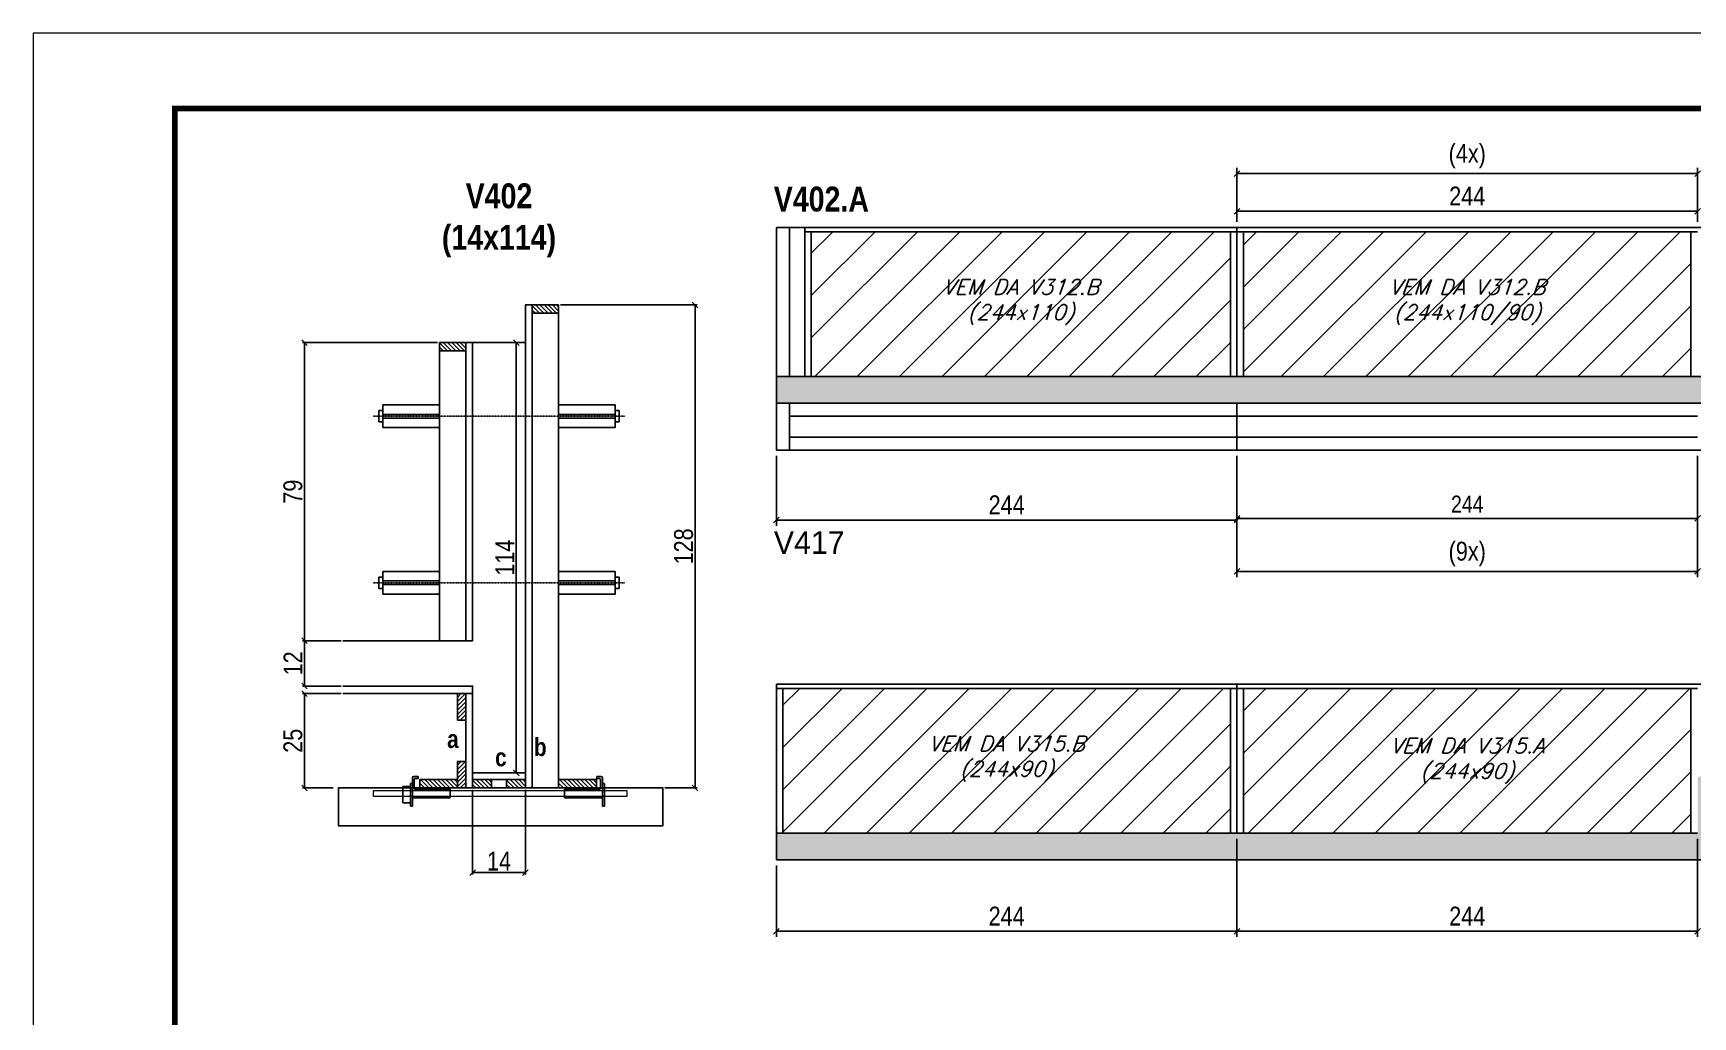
# Model space of a CAD drawing. Extents: x 13154 to 22413, y 1253 to 30260.
# Drawn here: x 16338 to 17217, y 28199 to 28721 of the extents above; entities that cross this region are included whole.
import ezdxf

# ---------------------------------------------------------------- set-up
doc = ezdxf.new("R2010")
doc.units = 0
doc.linetypes.add('DASHED', pattern=[0.75, 0.5, -0.25])
doc.linetypes.add('HIDDEN', pattern=[0.375, 0.25, -0.125])
for name, color, linetype in [('5', 5, 'Continuous'), ('barrote', 251, 'Continuous'), ('COTA', 241, 'Continuous'), ('detalhes', 4, 'Continuous'), ('NOMENCLATURA', 7, 'Continuous'), ('Painéis', 200, 'Continuous'), ('presilha', 1, 'Continuous'), ('SARR_2.2x10', 60, 'Continuous'), ('SARR_2.2x7', 40, 'Continuous'), ('SARR_3.5x7', 81, 'Continuous'), ('TENSOR', 3, 'Continuous'), ('texto', 7, 'Continuous')]:
    doc.layers.add(name, color=color, linetype=linetype)
for name, color, linetype, lineweight in [('CONCRETO', 251, 'Continuous', 25), ('Folhas', 255, 'Continuous', 9), ('Hachura', 251, 'Continuous', 9), ('SARRAFO DE PRESSAO', 251, 'DASHED', 9), ('SCO-___-LAJ', 2, 'Continuous', 0)]:
    doc.layers.add(name, color=color, linetype=linetype, lineweight=lineweight)
doc.styles.add('COTA TECNICA', font='techl___.ttf', dxfattribs={"height": 10})
doc.styles.add('COTA TECNICA 2X', font='techl___.ttf', dxfattribs={"height": 10})
doc.styles.add('COTA TECNICA-50', font='techl___.ttf', dxfattribs={"height": 9})
doc.styles.add('Romans', font='romans.shx')
doc.styles.add('ROMAS860', font='ROMAS860.SHX')
doc.styles.add('TECNICA', font='techb___.ttf', dxfattribs={"height": 10})
doc.dimstyles.new('COTA PAINEL-50', dxfattribs={"dimtxt": 9, "dimasz": 3, "dimexe": 3, "dimexo": 3, "dimgap": 3, "dimtad": 1, "dimdec": 1, "dimzin": 12, "dimdsep": 46, "dimtxsty": 'COTA TECNICA-50', "dimblk1": 'OBLIQUE', "dimblk2": 'OBLIQUE', "dimsah": 1, "dimcen": 0.9, "dimclrd": 4, "dimclre": 4, "dimclrt": 240, "dimadec": 1, "dimazin": 3, "dimtfac": 1, "dimtdec": 1, "dimtmove": 0, "dimatfit": 3, "dimfxl": 1, "dimtolj": 1, "dimtzin": 12, "dimarcsym": 0})
doc.dimstyles.new('PAINEL', dxfattribs={"dimtxt": 10, "dimasz": 3, "dimexe": 3, "dimexo": 3, "dimgap": 3, "dimtad": 1, "dimdec": 1, "dimzin": 12, "dimdsep": 46, "dimtxsty": 'COTA TECNICA', "dimblk1": 'OBLIQUE', "dimblk2": 'OBLIQUE', "dimsah": 1, "dimcen": 0.9, "dimclrd": 4, "dimclre": 4, "dimclrt": 240, "dimadec": 1, "dimazin": 3, "dimtfac": 1, "dimtdec": 1, "dimtmove": 0, "dimatfit": 3, "dimfxl": 1, "dimtolj": 1, "dimtzin": 12, "dimarcsym": 0})
doc.dimstyles.new('SECAO', dxfattribs={"dimscale": 0.333333, "dimtxt": 5, "dimasz": 9, "dimexe": 3, "dimexo": 3, "dimgap": 3, "dimtad": 1, "dimdec": 1, "dimlfac": 0.5, "dimzin": 12, "dimdsep": 46, "dimtxsty": 'COTA TECNICA 2X', "dimblk1": 'OBLIQUE', "dimblk2": 'OBLIQUE', "dimsah": 1, "dimcen": 0.9, "dimclrd": 4, "dimclre": 4, "dimclrt": 240, "dimadec": 1, "dimazin": 3, "dimtfac": 1, "dimtdec": 1, "dimtmove": 0, "dimatfit": 3, "dimfxl": 1, "dimtolj": 1, "dimtzin": 12, "dimarcsym": 0})
pattern_1 = [(135, (49806.1908, -95191.541), (-1.122532015, -1.122532015), [])]

# ---------------------------------------------------------------- blocks, each defined once
blk = doc.blocks.new('9999999999')
at = {"layer": 'Folhas'}
blk.add_lwpolyline([(98138.98, 34190.21), (99623.98, 34190.21), (99623.98, 35240.21), (98138.98, 35240.21)], close=True, dxfattribs=at)
at = {"layer": 'Folhas', "color": 30, "const_width": 3}
blk.add_lwpolyline([(98213.98, 34230.21), (99583.98, 34230.21), (99583.98, 35200.21), (98213.98, 35200.21)], close=True, dxfattribs=at)
blk = doc.blocks.new('PRESILHA METÁLICA 1')
at = {"layer": 'presilha'}
for p, q in [((6, 15.5), (7.5, 15.5)), ((6, -2.5), (6, 15.5)), ((7.5, 10.6), (7.5, 19.9)), ((7.5, 15.5), (7.5, -2.5)), ((12, 21), (8.6, 21)), ((9, 11.6), (9, 18.9)), ((12, 19.5), (9.6, 19.5)), ((12, 21), (12, 19.5)), ((0, 13), (6, 13)), ((0, 13), (0, 0)), ((6, 0), (0, 0)), ((6, 13), (6, 0)), ((37.5, 4.1), (7.5, 4.1)), ((37.5, 11), (9.6, 11)), ((37.5, 11), (37.5, 4.1)), ((7.5, -2.5), (6, -2.5))]:
    blk.add_line(p, q, dxfattribs=at)
for centre, radius, start, end in [((8.6, 19.9), 1.14, 90, 180), ((9.6, 18.9), 0.57, 90, 180), ((9.6, 11.6), 0.57, 180, 270)]:
    blk.add_arc(centre, radius, start, end, dxfattribs=at)
blk = doc.blocks.new('PRESILHA METÁLICA 2')
at = {"layer": 'presilha'}
for p, q in [((-30.8, 13.5), (-30.8, 6.6)), ((-30.8, 13.5), (-2.8, 13.5)), ((-5.2, 23.5), (-5.2, 22)), ((-5.2, 23.5), (-1.9, 23.5)), ((-5.2, 22), (-2.8, 22)), ((-2.2, 14.1), (-2.2, 21.4)), ((0.8, 18), (-0.8, 18)), ((-0.8, 18), (-0.8, 0)), ((-0.8, 14.6), (-0.8, 22.4)), ((0.8, 0), (0.8, 18)), ((-30.8, 6.6), (-0.8, 6.6)), ((-0.8, 0), (0.8, 0))]:
    blk.add_line(p, q, dxfattribs=at)
for centre, radius, start, end in [((-2.8, 21.4), 0.57, 0, 90), ((-2.8, 14.1), 0.57, 270, 0), ((-1.9, 22.4), 1.14, 0, 90)]:
    blk.add_arc(centre, radius, start, end, dxfattribs=at)
blk = doc.blocks.new('_Oblique')
at = {"color": 0, "linetype": 'ByBlock', "lineweight": -2}
blk.add_line((-0.5, -0.5), (0.5, 0.5), dxfattribs=at)
blk = doc.blocks.new('*D1177')
at = {"layer": 'COTA', "color": 4, "lineweight": -2, "transparency": 16777216}
for p, q in [((16500.95, 28370.63), (16480.61, 28370.63)), ((16481.61, 28370.63), (16481.61, 28320.63)), ((16496.84, 28320.63), (16480.61, 28320.63))]:
    blk.add_line(p, q, dxfattribs=at)
at = {"layer": 'Defpoints', "color": 0, "transparency": 16777216}
for p in [(16501.95, 28370.63), (16481.61, 28320.63), (16497.84, 28320.63)]:
    blk.add_point(p, dxfattribs=at)
at = {"layer": 'COTA', "color": 4, "lineweight": -2, "transparency": 16777216, "xscale": 3, "yscale": 3, "zscale": 3}
for p, rotation in [((16481.61, 28370.63), 90), ((16481.61, 28320.63), 270)]:
    blk.add_blockref('_Oblique', p, dxfattribs=dict(at, rotation=rotation))
at = {"layer": 'COTA', "color": 240, "transparency": 16777216, "insert": (16475.5, 28345.63), "char_height": 10, "attachment_point": 5, "rotation": 90, "style": 'COTA TECNICA 2X'}
blk.add_mtext('\\A1;25', dxfattribs=at)
blk = doc.blocks.new('*D1178')
at = {"layer": 'COTA', "color": 4, "lineweight": -2, "transparency": 16777216}
for p, q in [((16500.95, 28398.63), (16480.61, 28398.63)), ((16481.61, 28374.63), (16481.61, 28398.63)), ((16500.95, 28374.63), (16480.61, 28374.63))]:
    blk.add_line(p, q, dxfattribs=at)
at = {"layer": 'Defpoints', "color": 0, "transparency": 16777216}
for p in [(16481.61, 28398.63), (16501.95, 28398.63), (16501.95, 28374.63)]:
    blk.add_point(p, dxfattribs=at)
at = {"layer": 'COTA', "color": 4, "lineweight": -2, "transparency": 16777216, "xscale": 3, "yscale": 3, "zscale": 3}
for p, rotation in [((16481.61, 28398.63), 90), ((16481.61, 28374.63), 270)]:
    blk.add_blockref('_Oblique', p, dxfattribs=dict(at, rotation=rotation))
at = {"layer": 'COTA', "color": 240, "transparency": 16777216, "insert": (16475.55, 28386.63), "char_height": 10, "attachment_point": 5, "rotation": 90, "style": 'COTA TECNICA 2X'}
blk.add_mtext('\\A1;12', dxfattribs=at)
blk = doc.blocks.new('*D1179')
at = {"layer": 'COTA', "color": 4, "lineweight": -2, "transparency": 16777216}
for p, q in [((16617.25, 28576.63), (16689.57, 28576.63)), ((16688.57, 28576.63), (16688.57, 28320.63)), ((16672.47, 28320.63), (16689.57, 28320.63))]:
    blk.add_line(p, q, dxfattribs=at)
at = {"layer": 'Defpoints', "color": 0, "transparency": 16777216}
for p in [(16616.25, 28576.63), (16671.47, 28320.63), (16688.57, 28320.63)]:
    blk.add_point(p, dxfattribs=at)
at = {"layer": 'COTA', "color": 4, "lineweight": -2, "transparency": 16777216, "xscale": 3, "yscale": 3, "zscale": 3}
for p, rotation in [((16688.57, 28576.63), 90), ((16688.57, 28320.63), 270)]:
    blk.add_blockref('_Oblique', p, dxfattribs=dict(at, rotation=rotation))
at = {"layer": 'COTA', "color": 240, "transparency": 16777216, "insert": (16682.48, 28448.63), "char_height": 10, "attachment_point": 5, "rotation": 90, "style": 'COTA TECNICA 2X'}
blk.add_mtext('\\A1;128', dxfattribs=at)
blk = doc.blocks.new('*D1180')
at = {"layer": 'COTA', "color": 4, "lineweight": -2, "transparency": 16777216}
for p, q in [((16570.65, 28319.63), (16570.65, 28274.8)), ((16598.65, 28319.63), (16598.65, 28274.8)), ((16570.65, 28275.8), (16598.65, 28275.8))]:
    blk.add_line(p, q, dxfattribs=at)
at = {"layer": 'Defpoints', "color": 0, "transparency": 16777216}
for p in [(16570.65, 28320.63), (16598.65, 28320.63), (16598.65, 28275.8)]:
    blk.add_point(p, dxfattribs=at)
at = {"layer": 'COTA', "color": 4, "lineweight": -2, "transparency": 16777216, "xscale": 3, "yscale": 3, "zscale": 3, "rotation": 180}
blk.add_blockref('_Oblique', (16570.65, 28275.8), dxfattribs=at)
at = {"layer": 'COTA', "color": 4, "lineweight": -2, "transparency": 16777216, "xscale": 3, "yscale": 3, "zscale": 3}
blk.add_blockref('_Oblique', (16598.65, 28275.8), dxfattribs=at)
at = {"layer": 'COTA', "color": 240, "transparency": 16777216, "insert": (16584.65, 28281.88), "char_height": 10, "attachment_point": 5, "style": 'COTA TECNICA 2X'}
blk.add_mtext('\\A1;14', dxfattribs=at)
blk = doc.blocks.new('*D1181')
at = {"layer": 'COTA', "color": 4, "lineweight": -2, "transparency": 16777216}
for p, q in [((16552.05, 28556.63), (16480.61, 28556.63)), ((16481.61, 28398.63), (16481.61, 28556.63)), ((16500.95, 28398.63), (16480.61, 28398.63))]:
    blk.add_line(p, q, dxfattribs=at)
at = {"layer": 'Defpoints', "color": 0, "transparency": 16777216}
for p in [(16481.61, 28556.63), (16553.05, 28556.63), (16501.95, 28398.63)]:
    blk.add_point(p, dxfattribs=at)
at = {"layer": 'COTA', "color": 4, "lineweight": -2, "transparency": 16777216, "xscale": 3, "yscale": 3, "zscale": 3}
for p, rotation in [((16481.61, 28556.63), 90), ((16481.61, 28398.63), 270)]:
    blk.add_blockref('_Oblique', p, dxfattribs=dict(at, rotation=rotation))
at = {"layer": 'COTA', "color": 240, "transparency": 16777216, "insert": (16475.5, 28477.63), "char_height": 10, "attachment_point": 5, "rotation": 90, "style": 'COTA TECNICA 2X'}
blk.add_mtext('\\A1;79', dxfattribs=at)
blk = doc.blocks.new('*D1182')
at = {"layer": 'COTA', "color": 4, "lineweight": -2, "transparency": 16777216}
for p, q in [((16597.65, 28556.63), (16592.8, 28556.63)), ((16593.8, 28328.63), (16593.8, 28556.63)), ((16597.65, 28328.63), (16592.8, 28328.63))]:
    blk.add_line(p, q, dxfattribs=at)
at = {"layer": 'Defpoints', "color": 0, "transparency": 16777216}
for p in [(16593.8, 28556.63), (16598.65, 28556.63), (16598.65, 28328.63)]:
    blk.add_point(p, dxfattribs=at)
at = {"layer": 'COTA', "color": 4, "lineweight": -2, "transparency": 16777216, "xscale": 3, "yscale": 3, "zscale": 3}
for p, rotation in [((16593.8, 28556.63), 90), ((16593.8, 28328.63), 270)]:
    blk.add_blockref('_Oblique', p, dxfattribs=dict(at, rotation=rotation))
at = {"layer": 'COTA', "color": 240, "transparency": 16777216, "insert": (16587.73, 28442.63), "char_height": 10, "attachment_point": 5, "rotation": 90, "style": 'COTA TECNICA 2X'}
blk.add_mtext('\\A1;114', dxfattribs=at)
blk = doc.blocks.new('*D1183')
at = {"layer": 'COTA', "color": 4, "linetype": 'ByBlock', "lineweight": -2, "transparency": 16777216}
for p, q in [((16975.59, 28496.58), (16975.59, 28460.49)), ((17219.59, 28496.58), (17219.59, 28460.49)), ((16975.59, 28463.49), (17219.59, 28463.49))]:
    blk.add_line(p, q, dxfattribs=at)
at = {"layer": 'Defpoints', "color": 0, "linetype": 'ByBlock', "transparency": 16777216}
for p in [(16975.59, 28499.58), (17219.59, 28499.58), (17219.59, 28463.49)]:
    blk.add_point(p, dxfattribs=at)
at = {"layer": 'COTA', "color": 4, "linetype": 'ByBlock', "lineweight": -2, "transparency": 16777216, "xscale": 3, "yscale": 3, "zscale": 3, "rotation": 180}
blk.add_blockref('_Oblique', (16975.59, 28463.49), dxfattribs=at)
at = {"layer": 'COTA', "color": 4, "linetype": 'ByBlock', "lineweight": -2, "transparency": 16777216, "xscale": 3, "yscale": 3, "zscale": 3}
blk.add_blockref('_Oblique', (17219.59, 28463.49), dxfattribs=at)
at = {"layer": 'COTA', "color": 240, "linetype": 'ByBlock', "transparency": 16777216, "insert": (17097.59, 28471.06), "char_height": 9, "attachment_point": 5, "style": 'COTA TECNICA-50'}
blk.add_mtext('\\A1;244', dxfattribs=at)
blk = doc.blocks.new('*D1184')
at = {"layer": 'COTA', "color": 4, "linetype": 'ByBlock', "lineweight": -2, "transparency": 16777216}
for p, q in [((16731.59, 28496.58), (16731.59, 28459.59)), ((16975.59, 28496.58), (16975.59, 28459.59)), ((16975.59, 28462.59), (16731.59, 28462.59))]:
    blk.add_line(p, q, dxfattribs=at)
at = {"layer": 'Defpoints', "color": 0, "linetype": 'ByBlock', "transparency": 16777216}
for p in [(16731.59, 28499.58), (16975.59, 28499.58), (16731.59, 28462.59)]:
    blk.add_point(p, dxfattribs=at)
at = {"layer": 'COTA', "color": 4, "linetype": 'ByBlock', "lineweight": -2, "transparency": 16777216, "xscale": 3, "yscale": 3, "zscale": 3, "rotation": 180}
blk.add_blockref('_Oblique', (16731.59, 28462.59), dxfattribs=at)
at = {"layer": 'COTA', "color": 4, "linetype": 'ByBlock', "lineweight": -2, "transparency": 16777216, "xscale": 3, "yscale": 3, "zscale": 3}
blk.add_blockref('_Oblique', (16975.59, 28462.59), dxfattribs=at)
at = {"layer": 'COTA', "color": 240, "linetype": 'ByBlock', "transparency": 16777216, "insert": (16853.59, 28470.66), "char_height": 10, "attachment_point": 5, "style": 'COTA TECNICA'}
blk.add_mtext('\\A1;244', dxfattribs=at)
blk = doc.blocks.new('*D1186')
at = {"layer": 'COTA', "color": 4, "lineweight": -2, "transparency": 16777216}
for p, q in [((16975.59, 28496.58), (16975.59, 28432.38)), ((17219.59, 28496.58), (17219.59, 28432.38)), ((16975.59, 28435.38), (17219.59, 28435.38))]:
    blk.add_line(p, q, dxfattribs=at)
at = {"layer": 'Defpoints', "color": 0, "transparency": 16777216}
for p in [(16975.59, 28499.58), (17219.59, 28499.58), (17219.59, 28435.38)]:
    blk.add_point(p, dxfattribs=at)
at = {"layer": 'COTA', "color": 4, "lineweight": -2, "transparency": 16777216, "xscale": 3, "yscale": 3, "zscale": 3, "rotation": 180}
blk.add_blockref('_Oblique', (16975.59, 28435.38), dxfattribs=at)
at = {"layer": 'COTA', "color": 4, "lineweight": -2, "transparency": 16777216, "xscale": 3, "yscale": 3, "zscale": 3}
blk.add_blockref('_Oblique', (17219.59, 28435.38), dxfattribs=at)
at = {"layer": 'COTA', "color": 240, "transparency": 16777216, "insert": (17097.59, 28444.6), "char_height": 10, "attachment_point": 5, "style": 'COTA TECNICA'}
blk.add_mtext('\\A1;(9x)', dxfattribs=at)
blk = doc.blocks.new('*D1194')
at = {"layer": 'COTA', "color": 4, "lineweight": -2, "transparency": 16777216}
for p, q in [((16975.59, 28620.58), (16975.59, 28629.21)), ((17219.59, 28620.58), (17219.59, 28629.21)), ((16975.59, 28626.21), (17219.59, 28626.21))]:
    blk.add_line(p, q, dxfattribs=at)
at = {"layer": 'Defpoints', "color": 0, "transparency": 16777216}
for p in [(17219.59, 28626.21), (16975.59, 28617.58), (17219.59, 28617.58)]:
    blk.add_point(p, dxfattribs=at)
at = {"layer": 'COTA', "color": 4, "lineweight": -2, "transparency": 16777216, "xscale": 3, "yscale": 3, "zscale": 3, "rotation": 180}
blk.add_blockref('_Oblique', (16975.59, 28626.21), dxfattribs=at)
at = {"layer": 'COTA', "color": 4, "lineweight": -2, "transparency": 16777216, "xscale": 3, "yscale": 3, "zscale": 3}
blk.add_blockref('_Oblique', (17219.59, 28626.21), dxfattribs=at)
at = {"layer": 'COTA', "color": 240, "transparency": 16777216, "insert": (17097.59, 28634.29), "char_height": 10, "attachment_point": 5, "style": 'COTA TECNICA'}
blk.add_mtext('\\A1;244', dxfattribs=at)
blk = doc.blocks.new('*D1195')
at = {"layer": 'COTA', "color": 4, "lineweight": -2, "transparency": 16777216}
for p, q in [((16975.59, 28620.58), (16975.59, 28649.21)), ((17219.59, 28646.21), (16975.59, 28646.21)), ((17219.59, 28620.58), (17219.59, 28649.21))]:
    blk.add_line(p, q, dxfattribs=at)
at = {"layer": 'Defpoints', "color": 0, "transparency": 16777216}
for p in [(16975.59, 28646.21), (16975.59, 28617.58), (17219.59, 28617.58)]:
    blk.add_point(p, dxfattribs=at)
at = {"layer": 'COTA', "color": 4, "lineweight": -2, "transparency": 16777216, "xscale": 3, "yscale": 3, "zscale": 3, "rotation": 180}
blk.add_blockref('_Oblique', (16975.59, 28646.21), dxfattribs=at)
at = {"layer": 'COTA', "color": 4, "lineweight": -2, "transparency": 16777216, "xscale": 3, "yscale": 3, "zscale": 3}
blk.add_blockref('_Oblique', (17219.59, 28646.21), dxfattribs=at)
at = {"layer": 'COTA', "color": 240, "transparency": 16777216, "insert": (17097.59, 28655.43), "char_height": 10, "attachment_point": 5, "style": 'COTA TECNICA'}
blk.add_mtext('\\A1;(4x)', dxfattribs=at)
blk = doc.blocks.new('*D1228')
at = {"layer": 'COTA', "color": 4, "lineweight": -2, "transparency": 16777216}
for p, q in [((16975.59, 28293.6), (16975.59, 28241.65)), ((16731.59, 28279.6), (16731.59, 28241.65)), ((16731.59, 28244.65), (16975.59, 28244.65))]:
    blk.add_line(p, q, dxfattribs=at)
at = {"layer": 'Defpoints', "color": 0, "transparency": 16777216}
for p in [(16975.59, 28296.6), (16731.59, 28282.6), (16975.59, 28244.65)]:
    blk.add_point(p, dxfattribs=at)
at = {"layer": 'COTA', "color": 4, "lineweight": -2, "transparency": 16777216, "xscale": 3, "yscale": 3, "zscale": 3, "rotation": 180}
blk.add_blockref('_Oblique', (16731.59, 28244.65), dxfattribs=at)
at = {"layer": 'COTA', "color": 4, "lineweight": -2, "transparency": 16777216, "xscale": 3, "yscale": 3, "zscale": 3}
blk.add_blockref('_Oblique', (16975.59, 28244.65), dxfattribs=at)
at = {"layer": 'COTA', "color": 240, "transparency": 16777216, "insert": (16853.59, 28252.72), "char_height": 10, "attachment_point": 5, "style": 'COTA TECNICA'}
blk.add_mtext('\\A1;244', dxfattribs=at)
blk = doc.blocks.new('*D1229')
at = {"layer": 'COTA', "color": 4, "lineweight": -2, "transparency": 16777216}
for p, q in [((16975.59, 28293.6), (16975.59, 28241.65)), ((17219.59, 28293.6), (17219.59, 28241.65)), ((16975.59, 28244.65), (17219.59, 28244.65))]:
    blk.add_line(p, q, dxfattribs=at)
at = {"layer": 'Defpoints', "color": 0, "transparency": 16777216}
for p in [(16975.59, 28296.6), (17219.59, 28296.6), (17219.59, 28244.65)]:
    blk.add_point(p, dxfattribs=at)
at = {"layer": 'COTA', "color": 4, "lineweight": -2, "transparency": 16777216, "xscale": 3, "yscale": 3, "zscale": 3, "rotation": 180}
blk.add_blockref('_Oblique', (16975.59, 28244.65), dxfattribs=at)
at = {"layer": 'COTA', "color": 4, "lineweight": -2, "transparency": 16777216, "xscale": 3, "yscale": 3, "zscale": 3}
blk.add_blockref('_Oblique', (17219.59, 28244.65), dxfattribs=at)
at = {"layer": 'COTA', "color": 240, "transparency": 16777216, "insert": (17097.59, 28252.72), "char_height": 10, "attachment_point": 5, "style": 'COTA TECNICA'}
blk.add_mtext('\\A1;244', dxfattribs=at)

msp = doc.modelspace()

# ---------------------------------------------------------------- hatches: boundary and pattern name
at = {"layer": 'COTA'}
h = msp.add_hatch(dxfattribs=at)
h.set_pattern_fill('AR-CONC', color=256, scale=0.03)
h.paths.add_polyline_path([(17488.59, 28598.58), (17466.59, 28598.58), (17466.59, 28538.58), (16731.59, 28538.58), (16731.59, 28524.58), (17353.09, 28524.58), (17710.59, 28524.58), (17710.59, 28538.58), (17488.59, 28538.58)])
h = msp.add_hatch(dxfattribs=at)
h.set_pattern_fill('AR-CONC', color=256, scale=0.03)
h.set_pattern_definition([(50, (0, 11.5306), (5.4655401, -0.47817257), [0.5715, -6.2865]), (355, (0, 11.5306), (-1.0573026, 5.7317054), [0.4572, -5.0292175]), (100.451445, (0.4555, 11.491), (4.4082374, 5.25353256), [0.4857003, -5.3427073]), (46.1842, (0, 13.0546), (8.1323712, -1.2612698), [0.85725, -9.42975]), (96.635558, (0.678, 12.9495), (7.122124, 7.4227837), [0.7285507, -8.0140682]), (351.18415, (0, 13.055), (7.122124, 7.4227837), [0.685799, -7.543792]), (21, (0.762, 12.6736), (4.54843174, -3.06795595), [0.5715, -6.2865]), (326, (0.762, 12.6736), (1.85406085, 5.525639), [0.4572, -5.0292]), (71.451445, (1.141, 12.418), (6.4024926, 2.4576831), [0.4857003, -5.3426981]), (37.5, (0, 11.5306), (0.0926581, 2.53665117), [0, -4.96824, 0, -5.1054, 0, -5.04825]), (7.5, (0, 11.5306), (2.00458988, 3.00541724), [0, -2.91084, 0, -4.85394, 0, -1.92405]), (327.5, (-1.6993, 11.5306), (4.06771786, -0.17186232), [0, -1.905, 0, -5.9436, 0, -7.8867]), (317.5, (-2.4613, 11.5306), (4.44387544, 0.76279473), [0, -2.4765, 0, -3.94716, 0, -5.6007])])
h.paths.add_polyline_path([(17219.59, 28296.6), (16731.59, 28296.6), (16731.59, 28282.6), (17594.09, 28282.6), (17594.09, 28296.6), (17257.59, 28296.6), (17257.59, 28326.6), (17219.59, 28326.6)])
at = {"layer": 'Hachura', "linetype": 'ByBlock'}
h = msp.add_hatch(dxfattribs=at)
h.set_pattern_fill('ANSI31', color=256, scale=5)
h.paths.add_polyline_path([(16972.09, 28296.6), (16972.09, 28373.4), (16735.09, 28373.4), (16735.09, 28296.6)])
h.paths.add_polyline_path([(17492.09, 28615.38), (17492.09, 28538.58), (17707.09, 28538.58), (17707.09, 28615.38)])
h = msp.add_hatch(dxfattribs=at)
h.set_pattern_fill('ANSI31', color=256, scale=5)
h.paths.add_polyline_path([(16972.09, 28615.38), (16750.09, 28615.38), (16750.09, 28538.58), (16972.09, 28538.58)])
h.paths.add_polyline_path([(16979.09, 28615.38), (16979.09, 28538.58), (17216.09, 28538.58), (17216.09, 28615.38)])
h = msp.add_hatch(dxfattribs=at)
h.set_pattern_fill('ANSI31', color=256, scale=5)
h.paths.add_polyline_path([(17216.09, 28373.4), (16979.09, 28373.4), (16979.09, 28296.6), (17216.09, 28296.6)])
h.paths.add_polyline_path([(17575.59, 28296.6), (17575.59, 28373.4), (17377.59, 28373.4), (17377.59, 28296.6)])
at = {"layer": 'SARR_2.2x10'}
h = msp.add_hatch(dxfattribs=at)
h.set_pattern_fill('ANSI31', color=256, scale=0.5, angle=90)
h.set_pattern_definition([(135, (49736.1908, -95191.541), (-1.122532015, -1.122532015), [])])
h.paths.add_polyline_path([(16542.65, 28325.03), (16542.65, 28320.63), (16562.65, 28320.63), (16562.65, 28325.03)])
h = msp.add_hatch(dxfattribs=at)
h.set_pattern_fill('ANSI31', color=256, scale=0.5, angle=90)
h.set_pattern_definition([(135, (49809.7908, -95191.541), (-1.122532015, -1.122532015), [])])
h.paths.add_polyline_path([(16616.25, 28325.03), (16616.25, 28320.63), (16636.25, 28320.63), (16636.25, 28325.03)])
at = {"layer": 'SARR_2.2x7'}
h = msp.add_hatch(dxfattribs=at)
h.set_pattern_fill('ANSI31', color=256, scale=0.5, angle=90)
h.set_pattern_definition([(135, (49718.5908, -94939.941), (-1.122532015, -1.122532015), [])])
h.paths.add_polyline_path([(16602.25, 28576.63), (16602.25, 28572.23), (16616.25, 28572.23), (16616.25, 28576.63)])
h = msp.add_hatch(dxfattribs=at)
h.set_pattern_fill('ANSI31', color=256, scale=0.5, angle=90)
h.set_pattern_definition([(135, (49732.5908, -94959.941), (-1.122532015, -1.122532015), [])])
h.paths.add_polyline_path([(16567.05, 28556.63), (16567.05, 28552.23), (16553.05, 28552.23), (16553.05, 28556.63)])
h = msp.add_hatch(dxfattribs=at)
h.set_pattern_fill('ANSI31', color=256, scale=0.5)
h.set_pattern_definition([(45, (-106949.5175, -4808.9099), (-1.122532015, 1.122532015), [])])
h.paths.add_polyline_path([(16567.05, 28356.63), (16562.65, 28356.63), (16562.65, 28370.63), (16567.05, 28370.63)])
h = msp.add_hatch(dxfattribs=at)
h.set_pattern_fill('ANSI31', color=256, scale=0.5)
h.set_pattern_definition([(45, (-106949.5175, -4844.9099), (-1.122532015, 1.122532015), [])])
h.paths.add_polyline_path([(16567.05, 28320.63), (16562.65, 28320.63), (16562.65, 28334.63), (16567.05, 28334.63)])
h = msp.add_hatch(dxfattribs=at)
h.set_pattern_fill('ANSI31', color=256, scale=0.5, angle=90)
h.set_pattern_definition(pattern_1)
h.paths.add_polyline_path([(16580.65, 28320.63), (16580.65, 28325.03), (16570.65, 28325.03), (16570.65, 28320.63)])
h = msp.add_hatch(dxfattribs=at)
h.set_pattern_fill('ANSI31', color=256, scale=0.5, angle=90)
h.set_pattern_definition(pattern_1)
h.paths.add_polyline_path([(16588.65, 28320.63), (16588.65, 28325.03), (16598.65, 28325.03), (16598.65, 28320.63)])

# ---------------------------------------------------------------- linework, layer by layer
at = {"ltscale": 3}
for p, q in [((16523.05, 28511.6), (16523.05, 28523.6)), ((16523.05, 28523.6), (16553.05, 28523.6)), ((16646.25, 28523.6), (16616.25, 28523.6)), ((16646.25, 28511.6), (16646.25, 28523.6)), ((16521.05, 28514.6), (16521.05, 28520.6)), ((16523.05, 28520.6), (16521.05, 28520.6)), ((16523.05, 28514.6), (16521.05, 28514.6)), ((16553.05, 28518.6), (16523.05, 28518.6)), ((16553.05, 28516.6), (16523.05, 28516.6)), ((16616.25, 28518.6), (16646.25, 28518.6)), ((16616.25, 28516.6), (16646.25, 28516.6)), ((16646.25, 28520.6), (16648.25, 28520.6)), ((16646.25, 28514.6), (16648.25, 28514.6)), ((16648.25, 28514.6), (16648.25, 28520.6)), ((16523.05, 28511.6), (16553.05, 28511.6)), ((16646.25, 28511.6), (16616.25, 28511.6)), ((16523.05, 28435.38), (16523.05, 28423.38)), ((16523.05, 28435.38), (16553.05, 28435.38)), ((16646.25, 28435.38), (16616.25, 28435.38)), ((16646.25, 28435.38), (16646.25, 28423.38)), ((16521.05, 28432.38), (16521.05, 28426.38)), ((16523.05, 28432.38), (16521.05, 28432.38)), ((16523.05, 28426.38), (16521.05, 28426.38)), ((16553.05, 28430.38), (16523.05, 28430.38)), ((16553.05, 28428.38), (16523.05, 28428.38)), ((16616.25, 28430.38), (16646.25, 28430.38)), ((16616.25, 28428.38), (16646.25, 28428.38)), ((16646.25, 28432.38), (16648.25, 28432.38)), ((16646.25, 28426.38), (16648.25, 28426.38)), ((16648.25, 28432.38), (16648.25, 28426.38)), ((16523.05, 28423.38), (16553.05, 28423.38)), ((16646.25, 28423.38), (16616.25, 28423.38))]:
    msp.add_line(p, q, dxfattribs=at)
at = {"layer": 'barrote', "elevation": 0}
msp.add_lwpolyline([(16499.6, 28300.63), (16671.51, 28300.63), (16671.51, 28320.63), (16499.6, 28320.63)], close=True, dxfattribs=at)
at = {"layer": 'CONCRETO', "linetype": 'Continuous'}
for p, q in [((16598.65, 28556.63), (16570.65, 28556.63)), ((16570.65, 28556.63), (16570.65, 28398.63)), ((16570.65, 28398.63), (16501.95, 28398.63))]:
    msp.add_line(p, q, dxfattribs=at)
at = {"layer": 'COTA', "linetype": 'ByBlock'}
msp.add_line((16731.59, 28524.58), (16731.59, 28538.58), dxfattribs=at)
at = {"layer": 'COTA'}
for p, q in [((16731.59, 28296.6), (16731.59, 28282.6)), ((16731.59, 28282.6), (17594.09, 28282.6))]:
    msp.add_line(p, q, dxfattribs=at)
at = {"layer": 'detalhes', "color": 250}
msp.add_line((16499.6, 28300.63), (16499.6, 28320.63), dxfattribs=at)
at = {"layer": 'Painéis', "linetype": 'Continuous'}
for p, q in [((16731.59, 28617.58), (17710.59, 28617.58)), ((16731.59, 28538.58), (16731.59, 28617.58)), ((16975.59, 28538.58), (16975.59, 28617.58)), ((16731.59, 28538.58), (17466.59, 28538.58)), ((16731.59, 28499.58), (16731.59, 28524.58)), ((16731.59, 28524.58), (17353.09, 28524.58)), ((16975.59, 28499.58), (16975.59, 28524.58)), ((17353.09, 28499.58), (16731.59, 28499.58)), ((16731.59, 28375.6), (17594.09, 28375.6)), ((16731.59, 28296.6), (16731.59, 28375.6)), ((16975.59, 28296.6), (16975.59, 28375.6)), ((16731.59, 28296.6), (17219.59, 28296.6))]:
    msp.add_line(p, q, dxfattribs=at)
at = {"layer": 'Painéis', "linetype": 'Continuous', "elevation": 0}
for points in [[(16602.25, 28320.63), (16602.25, 28576.63), (16598.65, 28576.63), (16598.65, 28320.63)], [(16567.05, 28398.63), (16570.65, 28398.63), (16570.65, 28556.63), (16567.05, 28556.63)], [(16567.05, 28320.63), (16567.05, 28370.63), (16570.65, 28370.63), (16570.65, 28320.63)], [(16598.65, 28328.63), (16570.65, 28328.63), (16570.65, 28325.03), (16598.65, 28325.03)]]:
    msp.add_lwpolyline(points, close=True, dxfattribs=at)
msp.add_lwpolyline([(16501.95, 28370.63), (16570.65, 28370.63), (16570.65, 28374.63), (16501.95, 28374.63)], dxfattribs=at)
at = {"layer": 'SARR_2.2x10', "elevation": 0}
for points in [[(16542.65, 28325.03), (16562.65, 28325.03), (16562.65, 28320.63), (16542.65, 28320.63)], [(16616.25, 28325.03), (16636.25, 28325.03), (16636.25, 28320.63), (16616.25, 28320.63)]]:
    msp.add_lwpolyline(points, close=True, dxfattribs=at)
at = {"layer": 'SARR_2.2x7', "linetype": 'Continuous'}
for p, q in [((16738.59, 28617.58), (16738.59, 28538.58)), ((16746.59, 28615.38), (16975.59, 28615.38)), ((16975.59, 28615.38), (17219.59, 28615.38)), ((16738.59, 28524.58), (16738.59, 28499.58)), ((16738.59, 28517.58), (16975.59, 28517.58)), ((16975.59, 28517.58), (17219.59, 28517.58)), ((16738.59, 28506.58), (16975.59, 28506.58)), ((16975.59, 28506.58), (17219.59, 28506.58)), ((16731.59, 28373.4), (16975.59, 28373.4)), ((17219.59, 28373.4), (16975.59, 28373.4))]:
    msp.add_line(p, q, dxfattribs=at)
at = {"layer": 'SARR_2.2x7', "elevation": 0}
for points in [[(16616.25, 28576.63), (16602.25, 28576.63), (16602.25, 28572.23), (16616.25, 28572.23)], [(16553.05, 28556.63), (16567.05, 28556.63), (16567.05, 28552.23), (16553.05, 28552.23)], [(16567.05, 28370.63), (16567.05, 28356.63), (16562.65, 28356.63), (16562.65, 28370.63)], [(16567.05, 28334.63), (16567.05, 28320.63), (16562.65, 28320.63), (16562.65, 28334.63)], [(16570.65, 28325.03), (16580.65, 28325.03), (16580.65, 28320.63), (16570.65, 28320.63)], [(16598.65, 28325.03), (16588.65, 28325.03), (16588.65, 28320.63), (16598.65, 28320.63)]]:
    msp.add_lwpolyline(points, close=True, dxfattribs=at)
at = {"layer": 'SARR_3.5x7'}
for p, q in [((16746.59, 28617.58), (16746.59, 28538.58)), ((16750.09, 28615.38), (16750.09, 28538.58)), ((16972.09, 28615.38), (16972.09, 28538.58)), ((16979.09, 28615.38), (16979.09, 28538.58)), ((17216.09, 28615.38), (17216.09, 28538.58)), ((16735.09, 28373.4), (16735.09, 28296.6)), ((16972.09, 28373.4), (16972.09, 28296.6)), ((16979.09, 28373.4), (16979.09, 28296.6)), ((17216.09, 28373.4), (17216.09, 28296.6))]:
    msp.add_line(p, q, dxfattribs=at)
at = {"layer": 'SARR_3.5x7', "elevation": 0}
msp.add_lwpolyline([(16602.25, 28572.23), (16616.25, 28572.23), (16616.25, 28320.63), (16602.25, 28320.63)], close=True, dxfattribs=at)
at = {"layer": 'SARR_3.5x7'}
msp.add_lwpolyline([(16567.05, 28552.23), (16553.05, 28552.23), (16553.05, 28398.63), (16567.05, 28398.63)], close=True, dxfattribs=at)
at = {"layer": 'SCO-___-LAJ', "color": 1, "elevation": 0}
msp.add_lwpolyline([(16518.2, 28319.3), (16652.38, 28319.3), (16652.38, 28316.1), (16518.2, 28316.1)], close=True, dxfattribs=at)
at = {"layer": 'TENSOR', "linetype": 'HIDDEN', "ltscale": 0.5}
for p, q in [((16518.05, 28517.6), (16651.25, 28517.6)), ((16518.05, 28429.38), (16651.25, 28429.38))]:
    msp.add_line(p, q, dxfattribs=at)

# ---------------------------------------------------------------- block references
at = {"layer": 'presilha', "xscale": 0.6666666666666666, "yscale": 0.6666666666666666, "zscale": 0.6666666666666666}
for name, p in [('PRESILHA METÁLICA 1', (16533.78, 28312.66)), ('PRESILHA METÁLICA 2', (16639.93, 28311))]:
    msp.add_blockref(name, p, dxfattribs=at)
at = {"layer": 'SARRAFO DE PRESSAO', "color": 6, "linetype": 'ByBlock'}
msp.add_blockref('9999999999', (-81801.1, -6519.61), dxfattribs=at)

# ---------------------------------------------------------------- texts
at = {"layer": '5', "linetype": 'Continuous', "style": 'ROMAS860'}
msp.add_text('V417', height=12, rotation=0.00004, dxfattribs=at).set_placement((16730.26, 28444.69))
at = {"layer": 'detalhes', "style": 'TECNICA'}
for s, p in [('a', (16557.18, 28341.78)), ('b', (16603.15, 28337.51)), ('c', (16582.57, 28332.1))]:
    msp.add_text(s, height=9.6, dxfattribs=at).set_placement(p)
at = {"layer": 'NOMENCLATURA', "style": 'TECNICA'}
msp.add_text('V402.A', height=13.2, dxfattribs=at).set_placement((16730.21, 28626.1))
at = {"layer": 'NOMENCLATURA', "insert": (16584.65, 28641.03), "char_height": 13.2, "attachment_point": 2, "style": 'TECNICA'}
msp.add_mtext_dynamic_manual_height_columns('V402\\P(14x114)', width=300.2766, gutter_width=1, heights=[0], dxfattribs=at)
at = {"layer": 'texto', "color": 2, "char_height": 8, "attachment_point": 5, "style": 'Romans'}
for s, insert in [('{\\Q19;\\C256;VEM DA V312.B^J(244x110)}', (16861.09, 28578.08)), ('{\\Q19;\\C256;VEM DA V312.B^J(244x110/90)}', (17097.59, 28578.08)), ('{\\Q19;\\C256;VEM DA V315.B^J(244x90)}', (16853.59, 28336.1)), ('{\\Q19;\\C256;VEM DA V315.A^J(244x90)}', (17097.59, 28335))]:
    msp.add_mtext(s, dxfattribs=dict(at, insert=insert))

# ---------------------------------------------------------------- dimensions: what is measured, and where the dimension line sits
at = {"layer": 'COTA'}
for base, p1, p2, text, picture, middle in [((16975.59, 28646.21), (17219.59, 28617.58), (16975.59, 28617.58), '(4x)', '*D1195', (17097.59, 28655.43)), ((17219.59, 28435.38), (16975.59, 28499.58), (17219.59, 28499.58), '(9x)', '*D1186', (17097.59, 28444.6))]:
    dim = msp.add_linear_dim(base=base, p1=p1, p2=p2, text=text, dimstyle='PAINEL', dxfattribs=at)
    dim.commit()
    dim.dimension.update_dxf_attribs({"geometry": picture, "text_midpoint": middle})
for base, p1, p2, dimstyle, picture, middle in [((17219.59, 28626.21), (16975.59, 28617.58), (17219.59, 28617.58), 'PAINEL', '*D1194', (17097.59, 28634.29)), ((16598.65, 28275.8), (16570.65, 28320.63), (16598.65, 28320.63), 'SECAO', '*D1180', (16584.65, 28281.88)), ((16975.59, 28244.65), (16731.59, 28282.6), (16975.59, 28296.6), 'PAINEL', '*D1228', (16853.59, 28252.72))]:
    dim = msp.add_linear_dim(base=base, p1=p1, p2=p2, dimstyle=dimstyle, dxfattribs=at)
    dim.commit()
    dim.dimension.update_dxf_attribs({"geometry": picture, "text_midpoint": middle})
for base, p1, p2, picture, middle in [((16688.57, 28320.63, 0), (16616.25, 28576.63), (16671.47, 28320.63, 0), '*D1179', (16682.48, 28448.63, 0)), ((16481.61, 28556.63), (16501.95, 28398.63), (16553.05, 28556.63), '*D1181', (16475.5, 28477.63)), ((16593.8, 28556.63), (16598.65, 28328.63), (16598.65, 28556.63), '*D1182', (16587.73, 28442.63)), ((16481.61, 28398.63), (16501.95, 28374.63), (16501.95, 28398.63), '*D1178', (16475.55, 28386.63)), ((16481.61, 28320.63, 0), (16501.95, 28370.63), (16497.84, 28320.63, 0), '*D1177', (16475.5, 28345.63, 0))]:
    dim = msp.add_linear_dim(base=base, p1=p1, p2=p2, angle=90, dimstyle='SECAO', dxfattribs=at)
    dim.commit()
    dim.dimension.update_dxf_attribs({"geometry": picture, "text_midpoint": middle})
at = {"layer": 'COTA', "linetype": 'ByBlock'}
dim = msp.add_linear_dim(base=(16731.59, 28462.59), p1=(16975.59, 28499.58), p2=(16731.59, 28499.58), angle=180, dimstyle='PAINEL', dxfattribs=at)
dim.commit()
dim.dimension.update_dxf_attribs({"geometry": '*D1184', "text_midpoint": (16853.59, 28470.66)})
dim = msp.add_linear_dim(base=(17219.59, 28463.49), p1=(16975.59, 28499.58), p2=(17219.59, 28499.58), angle=180, dimstyle='COTA PAINEL-50', override={"dimarcsym": 1}, dxfattribs=at)
dim.commit()
dim.dimension.update_dxf_attribs({"geometry": '*D1183', "text_midpoint": (17097.59, 28471.06)})
at = {"layer": 'COTA'}
dim = msp.add_linear_dim(base=(17219.59, 28244.65), p1=(16975.59, 28296.6), p2=(17219.59, 28296.6), dimstyle='PAINEL', override={"dimtmove": 1}, dxfattribs=at)
dim.commit()
dim.dimension.update_dxf_attribs({"geometry": '*D1229', "text_midpoint": (17097.59, 28252.72)})

doc.saveas('drawing.dxf')
